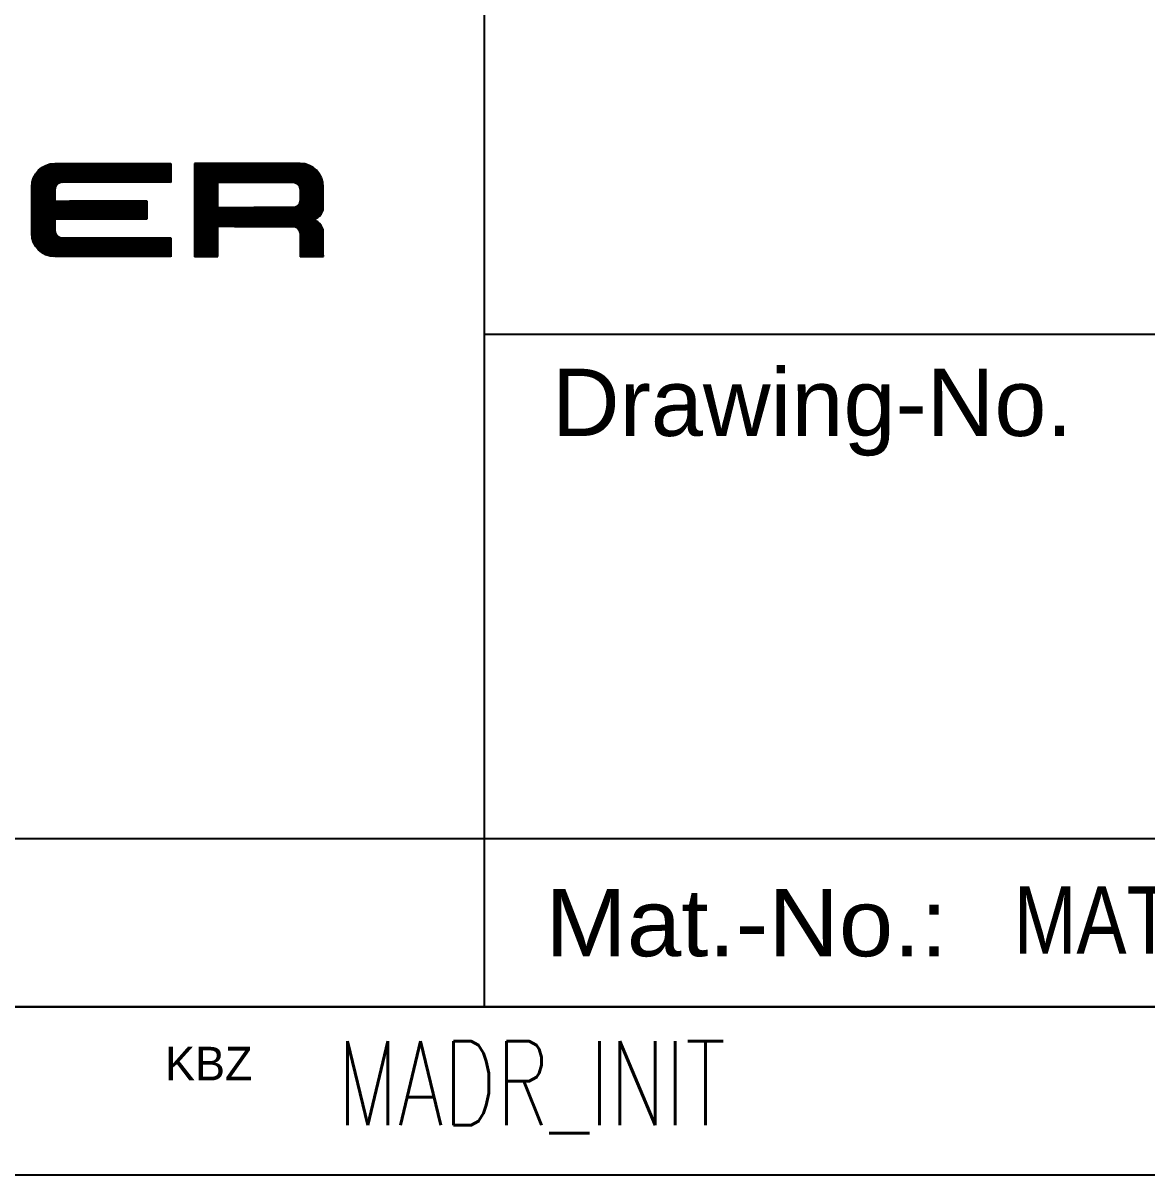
# Model space of a CAD drawing. Header units: millimetres. Extents: x -5 to 415, y -5 to 292.
# Drawn here: x 326.28 to 359.71, y -5 to 29.27 of the extents above; entities that cross this region are included whole.
import ezdxf
from ezdxf.enums import TextEntityAlignment as Align

# ---------------------------------------------------------------- set-up
doc = ezdxf.new("R2010")
doc.units = ezdxf.units.MM
doc.header["$LTSCALE"] = 2
doc.layers.add('FRAME51', color=7, linetype='Continuous')
doc.styles.add('Arial', font='arial.ttf')
doc.styles.add('SIMPLEX', font='simplex.shx', dxfattribs={"width": 0.8})

# ---------------------------------------------------------------- blocks, each defined once
blk = doc.blocks.new('A$C179A4FDD')
at = {"layer": 'FRAME51', "linetype": 'Continuous'}
for p, q in [((20.7, 4.177), (22.073, 5.548)), ((20.7, 4.205), (22.045, 5.548)), ((20.7, 4.233), (22.017, 5.548)), ((20.7, 4.261), (21.989, 5.548)), ((20.7, 4.289), (21.961, 5.548)), ((20.7, 4.317), (21.933, 5.548)), ((20.7, 4.345), (21.905, 5.548)), ((20.7, 4.373), (21.877, 5.548)), ((20.7, 4.401), (21.849, 5.548)), ((20.7, 4.429), (21.821, 5.548)), ((20.7, 4.457), (21.793, 5.548)), ((20.7, 4.485), (21.765, 5.548)), ((20.7, 4.513), (21.737, 5.548)), ((20.7, 4.541), (21.709, 5.548)), ((20.7, 4.569), (21.681, 5.548)), ((20.7, 4.596), (21.653, 5.548)), ((20.7, 4.624), (21.625, 5.548)), ((20.7, 4.652), (21.597, 5.548)), ((20.7, 4.68), (21.569, 5.548)), ((20.7, 4.708), (21.541, 5.548)), ((20.7, 4.736), (21.513, 5.548)), ((20.7, 4.764), (21.485, 5.548)), ((20.7, 4.792), (21.457, 5.548)), ((20.7, 4.82), (21.429, 5.548)), ((20.7, 4.848), (21.401, 5.548)), ((20.704, 4.88), (21.37, 5.544)), ((20.71, 4.913), (21.336, 5.539)), ((20.715, 4.946), (21.303, 5.534)), ((20.72, 4.98), (21.27, 5.528)), ((20.726, 5.013), (21.236, 5.523)), ((20.731, 5.046), (21.203, 5.518)), ((20.739, 5.083), (21.166, 5.509)), ((21.516, 4.964), (22.1, 5.548)), ((21.554, 4.974), (22.128, 5.548)), ((21.592, 4.985), (22.156, 5.548)), ((21.627, 4.991), (22.184, 5.548)), ((21.655, 4.991), (22.212, 5.548)), ((21.683, 4.991), (22.24, 5.548)), ((21.711, 4.991), (22.268, 5.548)), ((21.739, 4.991), (22.296, 5.548)), ((21.767, 4.991), (22.324, 5.548)), ((21.795, 4.991), (22.352, 5.548)), ((21.823, 4.991), (22.38, 5.548)), ((21.85, 4.991), (22.408, 5.548)), ((21.878, 4.991), (22.436, 5.548)), ((21.906, 4.991), (22.464, 5.548)), ((21.934, 4.991), (22.492, 5.548)), ((21.962, 4.991), (22.52, 5.548)), ((21.99, 4.991), (22.548, 5.548)), ((22.018, 4.991), (22.576, 5.548)), ((22.046, 4.991), (22.604, 5.548)), ((22.074, 4.991), (22.632, 5.548)), ((22.102, 4.991), (22.66, 5.548)), ((22.13, 4.991), (22.688, 5.548)), ((22.158, 4.991), (22.716, 5.548)), ((22.186, 4.991), (22.744, 5.548)), ((22.214, 4.991), (22.772, 5.548)), ((22.242, 4.991), (22.8, 5.548)), ((22.27, 4.991), (22.828, 5.548)), ((22.298, 4.991), (22.856, 5.548)), ((22.326, 4.991), (22.884, 5.548)), ((22.354, 4.991), (22.912, 5.548)), ((22.382, 4.991), (22.94, 5.548)), ((22.41, 4.991), (22.968, 5.548)), ((22.438, 4.991), (22.996, 5.548)), ((22.466, 4.991), (23.024, 5.548)), ((22.494, 4.991), (23.052, 5.548)), ((22.522, 4.991), (23.08, 5.548)), ((22.55, 4.991), (23.107, 5.548)), ((22.578, 4.991), (23.135, 5.548)), ((22.606, 4.991), (23.163, 5.548)), ((22.634, 4.991), (23.191, 5.548)), ((22.662, 4.991), (23.219, 5.548)), ((22.69, 4.991), (23.247, 5.548)), ((22.718, 4.991), (23.275, 5.548)), ((22.746, 4.991), (23.303, 5.548)), ((22.774, 4.991), (23.331, 5.548)), ((22.802, 4.991), (23.359, 5.548)), ((22.83, 4.991), (23.387, 5.548)), ((22.857, 4.991), (23.415, 5.548)), ((22.885, 4.991), (23.443, 5.548)), ((22.913, 4.991), (23.471, 5.548)), ((22.941, 4.991), (23.499, 5.548)), ((22.969, 4.991), (23.527, 5.548)), ((22.997, 4.991), (23.555, 5.548)), ((23.025, 4.991), (23.583, 5.548)), ((23.053, 4.991), (23.611, 5.548)), ((23.081, 4.991), (23.639, 5.548)), ((23.109, 4.991), (23.667, 5.548)), ((23.137, 4.991), (23.695, 5.548)), ((23.165, 4.991), (23.723, 5.548)), ((23.193, 4.991), (23.751, 5.548)), ((23.221, 4.991), (23.779, 5.548)), ((23.249, 4.991), (23.807, 5.548)), ((23.277, 4.991), (23.835, 5.548)), ((23.305, 4.991), (23.863, 5.548)), ((23.333, 4.991), (23.891, 5.548)), ((23.361, 4.991), (23.919, 5.548)), ((23.389, 4.991), (23.947, 5.548)), ((23.417, 4.991), (23.975, 5.548)), ((23.445, 4.991), (24.003, 5.548)), ((23.473, 4.991), (24.031, 5.548)), ((23.501, 4.991), (24.059, 5.548)), ((23.529, 4.991), (24.086, 5.548)), ((23.557, 4.991), (24.114, 5.548)), ((23.585, 4.991), (24.142, 5.548)), ((23.613, 4.991), (24.17, 5.548)), ((23.641, 4.991), (24.198, 5.548)), ((23.669, 4.991), (24.226, 5.548)), ((23.697, 4.991), (24.254, 5.548)), ((23.725, 4.991), (24.282, 5.548)), ((23.753, 4.991), (24.31, 5.548)), ((23.781, 4.991), (24.338, 5.548)), ((23.809, 4.991), (24.366, 5.548)), ((23.837, 4.991), (24.394, 5.548)), ((23.864, 4.991), (24.422, 5.548)), ((23.892, 4.991), (24.45, 5.548)), ((23.92, 4.991), (24.478, 5.548)), ((23.948, 4.991), (24.506, 5.548)), ((23.976, 4.991), (24.534, 5.548)), ((24.004, 4.991), (24.562, 5.548)), ((24.032, 4.991), (24.59, 5.548)), ((24.06, 4.991), (24.618, 5.548)), ((24.088, 4.991), (24.646, 5.548)), ((24.116, 4.991), (24.674, 5.548)), ((24.144, 4.991), (24.702, 5.548)), ((24.172, 4.991), (24.73, 5.548)), ((24.2, 4.991), (24.758, 5.548)), ((24.228, 4.991), (24.786, 5.548)), ((24.256, 4.991), (24.814, 5.548)), ((24.284, 4.991), (24.836, 5.542)), ((24.312, 4.991), (24.836, 5.514)), ((24.34, 4.991), (24.836, 5.486)), ((25.546, 4.317), (26.778, 5.548)), ((25.546, 4.345), (26.75, 5.548)), ((25.546, 4.373), (26.722, 5.548)), ((25.546, 4.401), (26.694, 5.548)), ((25.546, 4.429), (26.666, 5.548)), ((25.546, 4.457), (26.638, 5.548)), ((25.546, 4.485), (26.61, 5.548)), ((25.546, 4.513), (26.582, 5.548)), ((25.546, 4.541), (26.554, 5.548)), ((25.546, 4.569), (26.526, 5.548)), ((25.546, 4.596), (26.498, 5.548)), ((25.546, 4.624), (26.47, 5.548)), ((25.546, 4.652), (26.442, 5.548)), ((25.546, 4.68), (26.414, 5.548)), ((25.546, 4.708), (26.386, 5.548)), ((25.546, 4.736), (26.358, 5.548)), ((25.546, 4.764), (26.33, 5.548)), ((25.546, 4.792), (26.302, 5.548)), ((25.546, 4.82), (26.274, 5.548)), ((25.546, 4.848), (26.246, 5.548)), ((25.546, 4.876), (26.218, 5.548)), ((25.546, 4.904), (26.19, 5.548)), ((25.546, 4.932), (26.162, 5.548)), ((25.546, 4.96), (26.134, 5.548)), ((25.546, 4.988), (26.106, 5.548)), ((25.546, 5.016), (26.078, 5.548)), ((25.546, 5.044), (26.051, 5.548)), ((25.546, 5.072), (26.023, 5.548)), ((25.546, 5.099), (25.995, 5.548)), ((25.546, 5.127), (25.967, 5.548)), ((25.546, 5.155), (25.939, 5.548)), ((25.546, 5.183), (25.911, 5.548)), ((25.546, 5.211), (25.883, 5.548)), ((25.546, 5.239), (25.855, 5.548)), ((25.546, 5.267), (25.827, 5.548)), ((25.546, 5.295), (25.799, 5.548)), ((25.546, 5.323), (25.771, 5.548)), ((25.546, 5.351), (25.743, 5.548)), ((25.546, 5.379), (25.715, 5.548)), ((25.546, 5.407), (25.687, 5.548)), ((25.546, 5.435), (25.659, 5.548)), ((25.546, 5.463), (25.631, 5.548)), ((25.546, 5.491), (25.603, 5.548)), ((25.546, 5.519), (25.575, 5.548)), ((26.248, 4.991), (26.806, 5.548)), ((26.276, 4.991), (26.834, 5.548)), ((26.304, 4.991), (26.862, 5.548)), ((26.332, 4.991), (26.89, 5.548)), ((26.36, 4.991), (26.918, 5.548)), ((26.388, 4.991), (26.946, 5.548)), ((26.416, 4.991), (26.974, 5.548)), ((26.444, 4.991), (27.002, 5.548)), ((26.472, 4.991), (27.03, 5.548)), ((26.5, 4.991), (27.058, 5.548)), ((26.528, 4.991), (27.085, 5.548)), ((26.556, 4.991), (27.113, 5.548)), ((26.584, 4.991), (27.141, 5.548)), ((26.612, 4.991), (27.169, 5.548)), ((26.64, 4.991), (27.197, 5.548)), ((26.668, 4.991), (27.225, 5.548)), ((26.696, 4.991), (27.253, 5.548)), ((26.724, 4.991), (27.281, 5.548)), ((26.752, 4.991), (27.309, 5.548)), ((26.78, 4.991), (27.337, 5.548)), ((26.808, 4.991), (27.365, 5.548)), ((26.835, 4.991), (27.393, 5.548)), ((26.863, 4.991), (27.421, 5.548)), ((26.891, 4.991), (27.449, 5.548)), ((26.919, 4.991), (27.477, 5.548)), ((26.947, 4.991), (27.505, 5.548)), ((26.975, 4.991), (27.533, 5.548)), ((27.003, 4.991), (27.561, 5.548)), ((27.031, 4.991), (27.589, 5.548)), ((27.059, 4.991), (27.617, 5.548)), ((27.087, 4.991), (27.645, 5.548)), ((27.115, 4.991), (27.673, 5.548)), ((27.143, 4.991), (27.701, 5.548)), ((27.171, 4.991), (27.729, 5.548)), ((27.199, 4.991), (27.757, 5.548)), ((27.227, 4.991), (27.785, 5.548)), ((27.255, 4.991), (27.813, 5.548)), ((27.283, 4.991), (27.841, 5.548)), ((27.311, 4.991), (27.869, 5.548)), ((27.339, 4.991), (27.897, 5.548)), ((27.367, 4.991), (27.925, 5.548)), ((27.395, 4.991), (27.953, 5.548)), ((27.423, 4.991), (27.981, 5.548)), ((27.451, 4.991), (28.009, 5.548)), ((27.479, 4.991), (28.037, 5.548)), ((27.507, 4.991), (28.064, 5.548)), ((27.535, 4.991), (28.092, 5.548)), ((27.563, 4.991), (28.12, 5.548)), ((27.591, 4.991), (28.148, 5.548)), ((27.619, 4.991), (28.176, 5.548)), ((27.647, 4.991), (28.204, 5.548)), ((27.675, 4.991), (28.232, 5.548)), ((27.703, 4.991), (28.26, 5.548)), ((27.731, 4.991), (28.288, 5.548)), ((27.759, 4.991), (28.316, 5.548)), ((27.787, 4.991), (28.344, 5.548)), ((27.815, 4.991), (28.372, 5.548)), ((27.842, 4.991), (28.4, 5.548)), ((27.87, 4.991), (28.428, 5.548)), ((27.898, 4.991), (28.456, 5.548)), ((27.926, 4.991), (28.484, 5.548)), ((27.954, 4.991), (28.512, 5.548)), ((27.982, 4.991), (28.54, 5.548)), ((28.01, 4.991), (28.568, 5.548)), ((28.038, 4.991), (28.596, 5.548)), ((28.066, 4.991), (28.624, 5.548)), ((28.094, 4.991), (28.652, 5.548)), ((28.122, 4.991), (28.68, 5.548)), ((28.15, 4.991), (28.705, 5.545)), ((28.178, 4.991), (28.729, 5.541)), ((28.206, 4.991), (28.753, 5.537)), ((28.234, 4.991), (28.777, 5.533)), ((28.262, 4.991), (28.801, 5.529)), ((28.29, 4.991), (28.825, 5.525)), ((28.318, 4.991), (28.849, 5.521)), ((28.346, 4.991), (28.873, 5.518)), ((28.374, 4.991), (28.897, 5.514)), ((28.402, 4.991), (28.917, 5.505)), ((28.43, 4.991), (28.935, 5.496)), ((28.458, 4.991), (28.954, 5.486)), ((20.769, 5.14), (21.108, 5.479)), ((20.799, 5.198), (21.051, 5.449)), ((20.829, 5.256), (20.993, 5.42)), ((24.368, 4.991), (24.836, 5.458)), ((24.396, 4.991), (24.836, 5.43)), ((24.424, 4.991), (24.836, 5.402)), ((24.452, 4.991), (24.836, 5.375)), ((24.48, 4.991), (24.836, 5.347)), ((24.508, 4.991), (24.836, 5.319)), ((24.536, 4.991), (24.836, 5.291)), ((24.564, 4.991), (24.836, 5.263)), ((24.592, 4.991), (24.836, 5.235)), ((24.62, 4.991), (24.836, 5.207)), ((24.648, 4.991), (24.836, 5.179)), ((24.676, 4.991), (24.836, 5.151)), ((28.481, 4.986), (28.972, 5.477)), ((28.503, 4.98), (28.991, 5.467)), ((28.525, 4.974), (29.009, 5.458)), ((28.547, 4.968), (29.027, 5.448)), ((28.569, 4.962), (29.046, 5.439)), ((28.584, 4.95), (29.064, 5.429)), ((28.598, 4.936), (29.083, 5.42)), ((28.612, 4.922), (29.099, 5.408)), ((28.626, 4.908), (29.113, 5.394)), ((28.64, 4.894), (29.127, 5.38)), ((28.654, 4.879), (29.141, 5.366)), ((28.66, 4.857), (29.155, 5.352)), ((28.666, 4.835), (29.169, 5.338)), ((28.672, 4.813), (29.183, 5.324)), ((28.678, 4.791), (29.197, 5.31)), ((28.684, 4.769), (29.211, 5.296)), ((28.684, 4.742), (29.225, 5.282)), ((28.684, 4.714), (29.239, 5.268)), ((28.684, 4.686), (29.249, 5.251)), ((28.684, 4.658), (29.259, 5.232)), ((28.684, 4.63), (29.269, 5.214)), ((28.684, 4.602), (29.278, 5.196)), ((28.684, 4.574), (29.288, 5.177)), ((28.684, 4.546), (29.297, 5.159)), ((28.684, 4.518), (29.307, 5.14)), ((20.7, 4.149), (21.419, 4.867)), ((20.7, 4.121), (21.409, 4.829)), ((24.704, 4.991), (24.836, 5.123)), ((24.732, 4.991), (24.836, 5.095)), ((24.76, 4.991), (24.836, 5.067)), ((24.788, 4.991), (24.836, 5.039)), ((24.816, 4.991), (24.836, 5.011)), ((25.546, 4.289), (26.238, 4.98)), ((25.546, 4.261), (26.238, 4.952)), ((25.546, 4.233), (26.238, 4.924)), ((25.546, 4.205), (26.238, 4.897)), ((25.546, 4.177), (26.238, 4.869)), ((25.546, 4.149), (26.238, 4.841)), ((25.546, 4.121), (26.238, 4.813)), ((28.684, 4.49), (29.316, 5.122)), ((28.684, 4.462), (29.326, 5.104)), ((28.702, 4.453), (29.335, 5.085)), ((28.724, 4.446), (29.342, 5.064)), ((28.745, 4.44), (29.346, 5.04)), ((28.767, 4.433), (29.35, 5.016)), ((28.788, 4.427), (29.354, 4.992)), ((28.81, 4.42), (29.358, 4.968)), ((28.831, 4.414), (29.362, 4.944)), ((28.853, 4.407), (29.366, 4.92)), ((28.874, 4.401), (29.37, 4.896)), ((28.896, 4.394), (29.373, 4.872)), ((28.917, 4.388), (29.376, 4.846)), ((28.938, 4.381), (29.376, 4.818)), ((20.7, 4.093), (21.399, 4.791)), ((20.7, 4.066), (21.392, 4.757)), ((20.7, 4.038), (21.392, 4.729)), ((20.7, 4.01), (21.392, 4.701)), ((20.7, 3.982), (21.392, 4.673)), ((20.7, 3.954), (21.392, 4.645)), ((20.7, 3.926), (21.392, 4.617)), ((20.7, 3.898), (21.392, 4.589)), ((20.7, 3.87), (21.392, 4.561)), ((20.7, 3.842), (21.392, 4.533)), ((20.7, 3.814), (21.392, 4.505)), ((20.7, 3.786), (21.392, 4.477)), ((25.546, 4.093), (26.238, 4.785)), ((25.546, 4.066), (26.238, 4.757)), ((25.546, 4.038), (26.238, 4.729)), ((25.546, 4.01), (26.238, 4.701)), ((25.546, 3.982), (26.238, 4.673)), ((25.546, 3.954), (26.238, 4.645)), ((25.546, 3.926), (26.238, 4.617)), ((25.546, 3.898), (26.238, 4.589)), ((25.546, 3.87), (26.238, 4.561)), ((25.546, 3.842), (26.238, 4.533)), ((25.546, 3.814), (26.238, 4.505)), ((25.546, 3.786), (26.238, 4.477)), ((28.96, 4.375), (29.376, 4.79)), ((28.981, 4.368), (29.376, 4.762)), ((29.003, 4.362), (29.376, 4.734)), ((29.024, 4.355), (29.376, 4.706)), ((29.046, 4.349), (29.376, 4.679)), ((29.067, 4.342), (29.376, 4.651)), ((29.089, 4.336), (29.376, 4.623)), ((29.11, 4.329), (29.376, 4.595)), ((29.132, 4.323), (29.376, 4.567)), ((29.153, 4.316), (29.376, 4.539)), ((29.174, 4.31), (29.376, 4.511)), ((29.196, 4.303), (29.376, 4.483)), ((29.217, 4.297), (29.376, 4.455)), ((20.7, 3.758), (21.392, 4.449)), ((20.7, 3.479), (21.656, 4.434)), ((20.7, 3.507), (21.628, 4.434)), ((20.7, 3.535), (21.601, 4.434)), ((20.7, 3.563), (21.573, 4.434)), ((20.7, 3.591), (21.545, 4.434)), ((20.7, 3.618), (21.517, 4.434)), ((20.7, 3.646), (21.489, 4.434)), ((20.7, 3.674), (21.461, 4.434)), ((20.7, 3.702), (21.433, 4.434)), ((20.7, 3.73), (21.405, 4.434)), ((20.703, 3.454), (21.684, 4.434)), ((20.707, 3.43), (21.712, 4.434)), ((20.711, 3.406), (21.74, 4.434)), ((20.715, 3.382), (21.768, 4.434)), ((20.719, 3.357), (21.796, 4.434)), ((20.723, 3.333), (21.824, 4.434)), ((20.727, 3.309), (21.852, 4.434)), ((20.731, 3.285), (21.88, 4.434)), ((20.734, 3.261), (21.908, 4.434)), ((21.396, 3.894), (21.936, 4.434)), ((21.424, 3.894), (21.964, 4.434)), ((21.452, 3.894), (21.992, 4.434)), ((21.48, 3.894), (22.02, 4.434)), ((21.508, 3.894), (22.048, 4.434)), ((21.536, 3.894), (22.076, 4.434)), ((21.564, 3.894), (22.104, 4.434)), ((21.592, 3.894), (22.132, 4.434)), ((21.62, 3.894), (22.16, 4.434)), ((21.648, 3.894), (22.188, 4.434)), ((21.676, 3.894), (22.216, 4.434)), ((21.704, 3.894), (22.244, 4.434)), ((21.732, 3.894), (22.272, 4.434)), ((21.76, 3.894), (22.3, 4.434)), ((21.788, 3.894), (22.328, 4.434)), ((21.816, 3.894), (22.356, 4.434)), ((21.844, 3.894), (22.384, 4.434)), ((21.872, 3.894), (22.412, 4.434)), ((21.9, 3.894), (22.44, 4.434)), ((21.928, 3.894), (22.468, 4.434)), ((21.956, 3.894), (22.496, 4.434)), ((21.984, 3.894), (22.524, 4.434)), ((22.012, 3.894), (22.552, 4.434)), ((22.04, 3.894), (22.58, 4.434)), ((22.068, 3.894), (22.608, 4.434)), ((22.096, 3.894), (22.635, 4.434)), ((22.124, 3.894), (22.663, 4.434)), ((22.151, 3.894), (22.691, 4.434)), ((22.179, 3.894), (22.719, 4.434)), ((22.207, 3.894), (22.747, 4.434)), ((22.235, 3.894), (22.775, 4.434)), ((22.263, 3.894), (22.803, 4.434)), ((22.291, 3.894), (22.831, 4.434)), ((22.319, 3.894), (22.859, 4.434)), ((22.347, 3.894), (22.887, 4.434)), ((22.375, 3.894), (22.915, 4.434)), ((22.403, 3.894), (22.943, 4.434)), ((22.431, 3.894), (22.971, 4.434)), ((22.459, 3.894), (22.999, 4.434)), ((22.487, 3.894), (23.027, 4.434)), ((22.515, 3.894), (23.055, 4.434)), ((22.543, 3.894), (23.083, 4.434)), ((22.571, 3.894), (23.111, 4.434)), ((22.599, 3.894), (23.139, 4.434)), ((22.627, 3.894), (23.167, 4.434)), ((22.655, 3.894), (23.195, 4.434)), ((22.683, 3.894), (23.223, 4.434)), ((22.711, 3.894), (23.251, 4.434)), ((22.739, 3.894), (23.279, 4.434)), ((22.767, 3.894), (23.307, 4.434)), ((22.795, 3.894), (23.335, 4.434)), ((22.823, 3.894), (23.363, 4.434)), ((22.851, 3.894), (23.391, 4.434)), ((22.879, 3.894), (23.419, 4.434)), ((22.907, 3.894), (23.447, 4.434)), ((22.935, 3.894), (23.475, 4.434)), ((22.963, 3.894), (23.503, 4.434)), ((22.991, 3.894), (23.531, 4.434)), ((23.019, 3.894), (23.559, 4.434)), ((23.047, 3.894), (23.587, 4.434)), ((23.075, 3.894), (23.615, 4.434)), ((23.103, 3.894), (23.642, 4.434)), ((23.13, 3.894), (23.67, 4.434)), ((23.158, 3.894), (23.698, 4.434)), ((23.186, 3.894), (23.726, 4.434)), ((23.214, 3.894), (23.754, 4.434)), ((23.242, 3.894), (23.782, 4.434)), ((23.27, 3.894), (23.81, 4.434)), ((23.298, 3.894), (23.838, 4.434)), ((23.326, 3.894), (23.866, 4.434)), ((23.354, 3.894), (23.894, 4.434)), ((23.382, 3.894), (23.922, 4.434)), ((23.41, 3.894), (23.95, 4.434)), ((23.438, 3.894), (23.978, 4.434)), ((23.466, 3.894), (24.006, 4.434)), ((23.494, 3.894), (24.034, 4.434)), ((23.522, 3.894), (24.062, 4.434)), ((23.55, 3.894), (24.09, 4.434)), ((23.578, 3.894), (24.118, 4.434)), ((23.606, 3.894), (24.125, 4.413)), ((23.634, 3.894), (24.125, 4.385)), ((23.662, 3.894), (24.125, 4.357)), ((23.69, 3.894), (24.125, 4.329)), ((23.718, 3.894), (24.125, 4.301)), ((23.746, 3.894), (24.125, 4.273)), ((23.774, 3.894), (24.125, 4.245)), ((23.802, 3.894), (24.125, 4.217)), ((23.83, 3.894), (24.125, 4.189)), ((23.858, 3.894), (24.125, 4.161)), ((23.886, 3.894), (24.125, 4.133)), ((25.546, 3.758), (26.238, 4.449)), ((25.546, 3.73), (26.238, 4.421)), ((25.546, 3.702), (26.238, 4.394)), ((25.546, 3.674), (26.238, 4.366)), ((25.546, 3.646), (26.238, 4.338)), ((25.546, 3.618), (26.238, 4.31)), ((25.546, 3.591), (26.238, 4.282)), ((25.546, 3.563), (26.238, 4.254)), ((25.546, 3.004), (26.779, 4.236)), ((25.546, 3.032), (26.751, 4.236)), ((25.546, 3.06), (26.723, 4.236)), ((25.546, 3.088), (26.695, 4.236)), ((25.546, 3.115), (26.668, 4.236)), ((25.546, 3.143), (26.64, 4.236)), ((25.546, 3.171), (26.612, 4.236)), ((25.546, 3.199), (26.584, 4.236)), ((25.546, 3.227), (26.556, 4.236)), ((25.546, 3.255), (26.528, 4.236)), ((25.546, 3.283), (26.5, 4.236)), ((25.546, 3.311), (26.472, 4.236)), ((25.546, 3.339), (26.444, 4.236)), ((25.546, 3.367), (26.416, 4.236)), ((25.546, 3.395), (26.388, 4.236)), ((25.546, 3.423), (26.36, 4.236)), ((25.546, 3.451), (26.332, 4.236)), ((25.546, 3.479), (26.304, 4.236)), ((25.546, 3.507), (26.276, 4.236)), ((25.546, 3.535), (26.248, 4.236)), ((26.25, 3.679), (26.807, 4.236)), ((26.278, 3.679), (26.835, 4.236)), ((26.306, 3.679), (26.863, 4.236)), ((26.334, 3.679), (26.891, 4.236)), ((26.362, 3.679), (26.919, 4.236)), ((26.39, 3.679), (26.947, 4.236)), ((26.418, 3.679), (26.975, 4.236)), ((26.446, 3.679), (27.003, 4.236)), ((26.473, 3.679), (27.031, 4.236)), ((26.501, 3.679), (27.059, 4.236)), ((26.529, 3.679), (27.087, 4.236)), ((26.557, 3.679), (27.115, 4.236)), ((26.585, 3.679), (27.143, 4.236)), ((26.613, 3.679), (27.171, 4.236)), ((26.641, 3.679), (27.199, 4.236)), ((26.669, 3.679), (27.227, 4.236)), ((26.697, 3.679), (27.255, 4.236)), ((26.725, 3.679), (27.283, 4.236)), ((26.753, 3.679), (27.311, 4.236)), ((26.781, 3.679), (27.339, 4.236)), ((26.809, 3.679), (27.367, 4.236)), ((26.837, 3.679), (27.395, 4.236)), ((26.865, 3.679), (27.423, 4.236)), ((26.893, 3.679), (27.451, 4.236)), ((26.921, 3.679), (27.479, 4.236)), ((26.949, 3.679), (27.507, 4.236)), ((26.977, 3.679), (27.535, 4.236)), ((27.005, 3.679), (27.563, 4.236)), ((27.033, 3.679), (27.591, 4.236)), ((27.061, 3.679), (27.619, 4.236)), ((27.089, 3.679), (27.647, 4.236)), ((27.117, 3.679), (27.675, 4.236)), ((27.145, 3.679), (27.702, 4.236)), ((27.173, 3.679), (27.73, 4.236)), ((27.201, 3.679), (27.758, 4.236)), ((27.229, 3.679), (27.786, 4.236)), ((27.257, 3.679), (27.814, 4.236)), ((27.285, 3.679), (27.842, 4.236)), ((27.313, 3.679), (27.87, 4.236)), ((27.341, 3.679), (27.898, 4.236)), ((27.369, 3.679), (27.926, 4.236)), ((27.397, 3.679), (27.954, 4.236)), ((27.425, 3.679), (27.982, 4.236)), ((27.453, 3.679), (28.01, 4.236)), ((27.48, 3.679), (28.038, 4.236)), ((27.508, 3.679), (28.066, 4.236)), ((27.536, 3.679), (28.094, 4.236)), ((27.564, 3.679), (28.122, 4.236)), ((27.592, 3.679), (28.15, 4.236)), ((27.62, 3.679), (28.178, 4.236)), ((27.648, 3.679), (28.206, 4.236)), ((27.676, 3.679), (28.234, 4.236)), ((27.704, 3.679), (28.262, 4.236)), ((27.732, 3.679), (28.29, 4.236)), ((27.76, 3.679), (28.318, 4.236)), ((27.788, 3.679), (28.346, 4.236)), ((27.816, 3.679), (28.374, 4.236)), ((27.844, 3.679), (28.402, 4.236)), ((27.872, 3.679), (28.43, 4.236)), ((27.9, 3.679), (28.458, 4.236)), ((27.928, 3.679), (28.495, 4.246)), ((27.956, 3.679), (28.533, 4.256)), ((27.984, 3.679), (28.572, 4.266)), ((28.012, 3.679), (28.767, 4.433)), ((28.04, 3.679), (28.788, 4.427)), ((28.068, 3.679), (28.81, 4.42)), ((28.096, 3.679), (28.831, 4.414)), ((28.124, 3.679), (28.853, 4.407)), ((28.152, 3.679), (28.874, 4.401)), ((28.18, 3.679), (28.896, 4.394)), ((28.208, 3.679), (28.917, 4.388)), ((28.236, 3.679), (28.938, 4.381)), ((28.264, 3.679), (28.96, 4.375)), ((28.292, 3.679), (28.981, 4.368)), ((28.32, 3.679), (29.003, 4.362)), ((28.348, 3.679), (29.024, 4.355)), ((28.376, 3.679), (29.046, 4.349)), ((28.404, 3.679), (29.067, 4.342)), ((28.432, 3.679), (29.089, 4.336)), ((28.459, 3.679), (29.11, 4.329)), ((28.482, 3.673), (29.132, 4.323)), ((28.504, 3.667), (29.153, 4.316)), ((28.526, 3.661), (29.174, 4.31)), ((28.548, 3.655), (29.196, 4.303)), ((28.57, 3.649), (29.217, 4.297)), ((28.585, 3.637), (29.239, 4.29)), ((28.599, 3.623), (29.26, 4.284)), ((28.613, 3.609), (29.282, 4.277)), ((28.627, 3.595), (29.303, 4.271)), ((28.641, 3.581), (29.325, 4.264)), ((28.653, 4.348), (28.745, 4.44)), ((28.654, 3.566), (29.346, 4.258)), ((28.66, 3.544), (29.368, 4.251)), ((28.664, 4.387), (28.724, 4.446)), ((28.675, 4.425), (28.702, 4.453)), ((29.021, 3.877), (29.372, 4.227)), ((29.057, 3.884), (29.364, 4.192)), ((29.092, 3.892), (29.357, 4.157)), ((29.127, 3.899), (29.35, 4.122)), ((29.239, 4.29), (29.376, 4.427)), ((29.26, 4.284), (29.376, 4.399)), ((29.282, 4.277), (29.376, 4.371)), ((29.303, 4.271), (29.376, 4.343)), ((29.325, 4.264), (29.376, 4.315)), ((29.346, 4.258), (29.376, 4.287)), ((20.742, 3.241), (21.392, 3.891)), ((20.751, 3.222), (21.392, 3.863)), ((20.761, 3.204), (21.392, 3.835)), ((20.771, 3.185), (21.392, 3.807)), ((20.78, 3.167), (21.392, 3.779)), ((23.914, 3.894), (24.125, 4.105)), ((23.942, 3.894), (24.125, 4.077)), ((23.97, 3.894), (24.125, 4.049)), ((23.998, 3.894), (24.125, 4.021)), ((24.026, 3.894), (24.125, 3.994)), ((24.054, 3.894), (24.125, 3.966)), ((24.082, 3.894), (24.125, 3.938)), ((28.666, 3.522), (29.014, 3.87)), ((28.672, 3.5), (29.037, 3.865)), ((28.678, 3.478), (29.06, 3.86)), ((28.684, 3.456), (29.084, 3.856)), ((28.684, 3.428), (29.107, 3.851)), ((28.684, 3.4), (29.13, 3.846)), ((28.684, 3.372), (29.151, 3.839)), ((28.684, 3.345), (29.168, 3.828)), ((28.684, 3.317), (29.185, 3.817)), ((28.684, 3.289), (29.202, 3.806)), ((28.684, 3.261), (29.219, 3.795)), ((28.684, 3.233), (29.235, 3.784)), ((28.684, 3.205), (29.252, 3.772)), ((29.187, 3.93), (29.318, 4.062)), ((20.79, 3.149), (21.392, 3.751)), ((20.799, 3.13), (21.392, 3.723)), ((20.809, 3.112), (21.392, 3.695)), ((20.818, 3.093), (21.392, 3.667)), ((20.828, 3.075), (21.392, 3.639)), ((20.839, 3.058), (21.392, 3.611)), ((20.853, 3.044), (21.392, 3.583)), ((20.867, 3.03), (21.394, 3.556)), ((20.881, 3.016), (21.399, 3.534)), ((20.895, 3.002), (21.405, 3.512)), ((20.909, 2.988), (21.411, 3.49)), ((20.923, 2.974), (21.417, 3.468)), ((20.937, 2.96), (21.424, 3.447)), ((20.951, 2.946), (21.438, 3.433)), ((25.546, 2.976), (26.238, 3.667)), ((25.546, 2.948), (26.238, 3.639)), ((25.546, 2.92), (26.238, 3.611)), ((25.546, 2.892), (26.238, 3.583)), ((25.546, 2.864), (26.238, 3.555)), ((25.546, 2.836), (26.238, 3.527)), ((25.546, 2.808), (26.238, 3.499)), ((25.546, 2.78), (26.238, 3.471)), ((25.574, 2.78), (26.238, 3.443)), ((28.684, 3.177), (29.268, 3.76)), ((28.684, 3.149), (29.279, 3.743)), ((28.684, 3.121), (29.29, 3.727)), ((28.684, 3.093), (29.301, 3.71)), ((28.684, 3.065), (29.313, 3.693)), ((28.684, 3.037), (29.324, 3.676)), ((28.684, 3.009), (29.335, 3.66)), ((28.684, 2.981), (29.346, 3.643)), ((28.684, 2.953), (29.351, 3.62)), ((28.684, 2.925), (29.356, 3.596)), ((28.684, 2.897), (29.36, 3.573)), ((28.684, 2.869), (29.365, 3.55)), ((28.684, 2.842), (29.369, 3.526)), ((28.684, 2.814), (29.374, 3.503)), ((28.684, 2.786), (29.376, 3.477)), ((28.706, 2.78), (29.376, 3.449)), ((20.965, 2.932), (21.452, 3.419)), ((20.979, 2.918), (21.466, 3.405)), ((20.995, 2.907), (21.48, 3.391)), ((21.014, 2.898), (21.493, 3.377)), ((21.032, 2.888), (21.51, 3.366)), ((21.051, 2.879), (21.532, 3.36)), ((21.069, 2.869), (21.554, 3.354)), ((21.088, 2.86), (21.576, 3.348)), ((21.106, 2.85), (21.598, 3.342)), ((21.125, 2.841), (21.622, 3.337)), ((21.143, 2.831), (21.65, 3.337)), ((21.162, 2.822), (21.678, 3.337)), ((21.182, 2.814), (21.706, 3.337)), ((21.206, 2.81), (21.734, 3.337)), ((21.23, 2.806), (21.762, 3.337)), ((21.254, 2.802), (21.79, 3.337)), ((21.278, 2.798), (21.818, 3.337)), ((21.302, 2.795), (21.846, 3.337)), ((21.326, 2.791), (21.874, 3.337)), ((21.351, 2.787), (21.901, 3.337)), ((21.375, 2.783), (21.929, 3.337)), ((21.4, 2.78), (21.957, 3.337)), ((21.428, 2.78), (21.985, 3.337)), ((21.456, 2.78), (22.013, 3.337)), ((21.484, 2.78), (22.041, 3.337)), ((21.512, 2.78), (22.069, 3.337)), ((21.54, 2.78), (22.097, 3.337)), ((21.568, 2.78), (22.125, 3.337)), ((21.596, 2.78), (22.153, 3.337)), ((21.624, 2.78), (22.181, 3.337)), ((21.652, 2.78), (22.209, 3.337)), ((21.679, 2.78), (22.237, 3.337)), ((21.707, 2.78), (22.265, 3.337)), ((21.735, 2.78), (22.293, 3.337)), ((21.763, 2.78), (22.321, 3.337)), ((21.791, 2.78), (22.349, 3.337)), ((21.819, 2.78), (22.377, 3.337)), ((21.847, 2.78), (22.405, 3.337)), ((21.875, 2.78), (22.433, 3.337)), ((21.903, 2.78), (22.461, 3.337)), ((21.931, 2.78), (22.489, 3.337)), ((21.959, 2.78), (22.517, 3.337)), ((21.987, 2.78), (22.545, 3.337)), ((22.015, 2.78), (22.573, 3.337)), ((22.043, 2.78), (22.601, 3.337)), ((22.071, 2.78), (22.629, 3.337)), ((22.099, 2.78), (22.657, 3.337)), ((22.127, 2.78), (22.685, 3.337)), ((22.155, 2.78), (22.713, 3.337)), ((22.183, 2.78), (22.741, 3.337)), ((22.211, 2.78), (22.769, 3.337)), ((22.239, 2.78), (22.797, 3.337)), ((22.267, 2.78), (22.825, 3.337)), ((22.295, 2.78), (22.853, 3.337)), ((22.323, 2.78), (22.881, 3.337)), ((22.351, 2.78), (22.908, 3.337)), ((22.379, 2.78), (22.936, 3.337)), ((22.407, 2.78), (22.964, 3.337)), ((22.435, 2.78), (22.992, 3.337)), ((22.463, 2.78), (23.02, 3.337)), ((22.491, 2.78), (23.048, 3.337)), ((22.519, 2.78), (23.076, 3.337)), ((22.547, 2.78), (23.104, 3.337)), ((22.575, 2.78), (23.132, 3.337)), ((22.603, 2.78), (23.16, 3.337)), ((22.631, 2.78), (23.188, 3.337)), ((22.659, 2.78), (23.216, 3.337)), ((22.686, 2.78), (23.244, 3.337)), ((22.714, 2.78), (23.272, 3.337)), ((22.742, 2.78), (23.3, 3.337)), ((22.77, 2.78), (23.328, 3.337)), ((22.798, 2.78), (23.356, 3.337)), ((22.826, 2.78), (23.384, 3.337)), ((22.854, 2.78), (23.412, 3.337)), ((22.882, 2.78), (23.44, 3.337)), ((22.91, 2.78), (23.468, 3.337)), ((22.938, 2.78), (23.496, 3.337)), ((22.966, 2.78), (23.524, 3.337)), ((22.994, 2.78), (23.552, 3.337)), ((23.022, 2.78), (23.58, 3.337)), ((23.05, 2.78), (23.608, 3.337)), ((23.078, 2.78), (23.636, 3.337)), ((23.106, 2.78), (23.664, 3.337)), ((23.134, 2.78), (23.692, 3.337)), ((23.162, 2.78), (23.72, 3.337)), ((23.19, 2.78), (23.748, 3.337)), ((23.218, 2.78), (23.776, 3.337)), ((23.246, 2.78), (23.804, 3.337)), ((23.274, 2.78), (23.832, 3.337)), ((23.302, 2.78), (23.86, 3.337)), ((23.33, 2.78), (23.888, 3.337)), ((23.358, 2.78), (23.915, 3.337)), ((23.386, 2.78), (23.943, 3.337)), ((23.414, 2.78), (23.971, 3.337)), ((23.442, 2.78), (23.999, 3.337)), ((23.47, 2.78), (24.027, 3.337)), ((23.498, 2.78), (24.055, 3.337)), ((23.526, 2.78), (24.083, 3.337)), ((23.554, 2.78), (24.111, 3.337)), ((23.582, 2.78), (24.139, 3.337)), ((23.61, 2.78), (24.167, 3.337)), ((23.638, 2.78), (24.195, 3.337)), ((23.665, 2.78), (24.223, 3.337)), ((23.693, 2.78), (24.251, 3.337)), ((23.721, 2.78), (24.279, 3.337)), ((23.749, 2.78), (24.307, 3.337)), ((23.777, 2.78), (24.335, 3.337)), ((23.805, 2.78), (24.363, 3.337)), ((23.833, 2.78), (24.391, 3.337)), ((23.861, 2.78), (24.419, 3.337)), ((23.889, 2.78), (24.447, 3.337)), ((23.917, 2.78), (24.475, 3.337)), ((23.945, 2.78), (24.503, 3.337)), ((23.973, 2.78), (24.531, 3.337)), ((24.001, 2.78), (24.559, 3.337)), ((24.029, 2.78), (24.587, 3.337)), ((24.057, 2.78), (24.615, 3.337)), ((24.085, 2.78), (24.643, 3.337)), ((24.113, 2.78), (24.671, 3.337)), ((24.141, 2.78), (24.699, 3.337)), ((24.169, 2.78), (24.727, 3.337)), ((24.197, 2.78), (24.755, 3.337)), ((24.225, 2.78), (24.783, 3.337)), ((24.253, 2.78), (24.811, 3.337)), ((24.281, 2.78), (24.836, 3.335)), ((24.309, 2.78), (24.836, 3.307)), ((24.337, 2.78), (24.836, 3.279)), ((24.365, 2.78), (24.836, 3.251)), ((24.393, 2.78), (24.836, 3.223)), ((24.421, 2.78), (24.836, 3.195)), ((24.449, 2.78), (24.836, 3.167)), ((24.477, 2.78), (24.836, 3.139)), ((24.505, 2.78), (24.836, 3.111)), ((25.602, 2.78), (26.238, 3.416)), ((25.63, 2.78), (26.238, 3.388)), ((25.657, 2.78), (26.238, 3.36)), ((25.685, 2.78), (26.238, 3.332)), ((25.713, 2.78), (26.238, 3.304)), ((25.741, 2.78), (26.238, 3.276)), ((25.769, 2.78), (26.238, 3.248)), ((25.797, 2.78), (26.238, 3.22)), ((25.825, 2.78), (26.238, 3.192)), ((25.853, 2.78), (26.238, 3.164)), ((25.881, 2.78), (26.238, 3.136)), ((25.909, 2.78), (26.238, 3.108)), ((28.734, 2.78), (29.376, 3.421)), ((28.762, 2.78), (29.376, 3.393)), ((28.79, 2.78), (29.376, 3.365)), ((28.818, 2.78), (29.376, 3.337)), ((28.846, 2.78), (29.376, 3.309)), ((28.874, 2.78), (29.376, 3.281)), ((28.902, 2.78), (29.376, 3.253)), ((28.93, 2.78), (29.376, 3.225)), ((28.958, 2.78), (29.376, 3.197)), ((28.986, 2.78), (29.376, 3.17)), ((29.014, 2.78), (29.376, 3.142)), ((29.042, 2.78), (29.376, 3.114)), ((29.07, 2.78), (29.376, 3.086)), ((24.533, 2.78), (24.836, 3.083)), ((24.561, 2.78), (24.836, 3.055)), ((24.589, 2.78), (24.836, 3.027)), ((24.617, 2.78), (24.836, 2.999)), ((24.645, 2.78), (24.836, 2.971)), ((24.672, 2.78), (24.836, 2.943)), ((24.7, 2.78), (24.836, 2.915)), ((24.728, 2.78), (24.836, 2.888)), ((24.756, 2.78), (24.836, 2.86)), ((24.784, 2.78), (24.836, 2.832)), ((24.812, 2.78), (24.836, 2.804)), ((25.937, 2.78), (26.238, 3.08)), ((25.965, 2.78), (26.238, 3.052)), ((25.993, 2.78), (26.238, 3.024)), ((26.021, 2.78), (26.238, 2.996)), ((26.049, 2.78), (26.238, 2.968)), ((26.077, 2.78), (26.238, 2.94)), ((26.105, 2.78), (26.238, 2.913)), ((26.133, 2.78), (26.238, 2.885)), ((26.161, 2.78), (26.238, 2.857)), ((26.189, 2.78), (26.238, 2.829)), ((26.217, 2.78), (26.238, 2.801)), ((29.098, 2.78), (29.376, 3.058)), ((29.126, 2.78), (29.376, 3.03)), ((29.154, 2.78), (29.376, 3.002)), ((29.182, 2.78), (29.376, 2.974)), ((29.21, 2.78), (29.376, 2.946)), ((29.238, 2.78), (29.376, 2.918)), ((29.266, 2.78), (29.376, 2.89)), ((29.294, 2.78), (29.376, 2.862)), ((29.322, 2.78), (29.376, 2.834)), ((29.35, 2.78), (29.376, 2.806))]:
    blk.add_line(p, q, dxfattribs=at)
for points, knots in [([(24.837, 2.777), (24.832, 2.782), (21.774, 2.78), (21.011, 2.78), (20.7, 3.088), (20.7, 3.472), (20.7, 3.634), (20.7, 3.905), (20.7, 4.424), (20.7, 4.694), (20.7, 4.856), (20.7, 5.24), (21.011, 5.548), (21.774, 5.548), (24.833, 5.55), (24.839, 5.549)], [0.2941176, 0.2941176, 0.2941176, 0.2941176, 0.3529412, 0.3529412, 0.4117647, 0.4117647, 0.4117647, 0.4705882, 0.4705882, 0.5294118, 0.5294118, 0.5294118, 0.5882353, 0.5882353, 0.6470588, 0.6470588, 0.6470588, 0.6470588]), ([(29.376, 4.246), (29.376, 4.251), (29.376, 4.854), (29.376, 4.858), (29.376, 5.24), (29.064, 5.548), (28.303, 5.548), (25.549, 5.55), (25.543, 5.549)], [0, 0, 0, 0, 0.0769231, 0.0769231, 0.0769231, 0.1538462, 0.1538462, 0.2307692, 0.2307692, 0.2307692, 0.2307692]), ([(24.837, 4.988), (24.832, 4.992), (21.741, 4.991), (21.491, 4.991), (21.392, 4.89), (21.392, 4.645), (21.391, 4.437), (21.391, 4.431)], [0.7058824, 0.7058824, 0.7058824, 0.7058824, 0.7647059, 0.7647059, 0.8235294, 0.8235294, 0.8823529, 0.8823529, 0.8823529, 0.8823529]), ([(26.237, 4.994), (26.241, 4.989), (28.338, 4.991), (28.583, 4.991), (28.684, 4.893), (28.684, 4.77), (28.684, 4.765), (28.684, 4.454), (28.684, 4.461)], [0.5, 0.5, 0.5, 0.5, 0.6666667, 0.6666667, 0.8333333, 0.8333333, 0.8333333, 1, 1, 1, 1]), ([(28.684, 4.458), (28.684, 4.336), (28.582, 4.236), (28.339, 4.236), (26.241, 4.234), (26.235, 4.235)], [0, 0, 0, 0, 0.1666667, 0.1666667, 0.3333333, 0.3333333, 0.3333333, 0.3333333]), ([(21.389, 3.895), (21.394, 3.891), (21.392, 3.683), (21.392, 3.438), (21.491, 3.337), (21.741, 3.337), (24.833, 3.339), (24.839, 3.338)], [0.0588235, 0.0588235, 0.0588235, 0.0588235, 0.1176471, 0.1176471, 0.1764706, 0.1764706, 0.2352941, 0.2352941, 0.2352941, 0.2352941]), ([(29.379, 2.779), (29.374, 2.784), (29.376, 3.281), (29.376, 3.708), (29.207, 3.873), (28.999, 3.873)], [0.7692308, 0.7692308, 0.7692308, 0.7692308, 0.8461538, 0.8461538, 0.9230769, 0.9230769, 0.9230769, 0.9230769]), ([(26.237, 3.682), (26.241, 3.678), (28.338, 3.679), (28.583, 3.679), (28.684, 3.578), (28.684, 3.335), (28.682, 2.783), (28.683, 2.777)], [0.4615385, 0.4615385, 0.4615385, 0.4615385, 0.5384615, 0.5384615, 0.6153846, 0.6153846, 0.6923077, 0.6923077, 0.6923077, 0.6923077])]:
    blk.add_open_spline(points, degree=3, knots=knots, dxfattribs=at)
for points in [[(24.839, 5.549), (24.834, 5.544), (24.838, 4.994), (24.837, 4.988)], [(25.543, 5.549), (25.547, 5.544), (25.544, 2.783), (25.545, 2.777)], [(26.235, 4.235), (26.239, 4.24), (26.236, 4.988), (26.237, 4.994)], [(21.391, 4.431), (21.396, 4.435), (24.122, 4.436), (24.128, 4.435)], [(24.128, 4.435), (24.123, 4.43), (24.125, 3.89), (24.125, 3.897)], [(28.999, 3.873), (29.207, 3.873), (29.376, 4.044), (29.376, 4.249)], [(24.127, 3.894), (24.123, 3.894), (21.395, 3.896), (21.389, 3.895)], [(26.241, 2.779), (26.236, 2.784), (26.236, 3.676), (26.237, 3.682)], [(24.839, 3.338), (24.834, 3.333), (24.838, 2.783), (24.837, 2.777)], [(25.545, 2.777), (25.549, 2.782), (26.235, 2.778), (26.241, 2.779)], [(28.683, 2.777), (28.688, 2.782), (29.373, 2.778), (29.379, 2.779)]]:
    blk.add_open_spline(points, degree=3, dxfattribs=at)

msp = doc.modelspace()

# ---------------------------------------------------------------- linework, layer by layer
at = {"layer": 'FRAME51'}
for p, q in [((340, 65.8), (340, 0)), ((410, 20), (340, 20)), ((410, 5), (232, 5)), ((410, 0), (232, 0))]:
    msp.add_line(p, q, dxfattribs=at)
at = {"layer": 'FRAME51', "color": 4}
msp.add_line((232, 0), (410, 0), dxfattribs=at)
at = {"layer": 'FRAME51', "color": 4, "linetype": 'Continuous'}
msp.add_line((232, 0), (410, 0), dxfattribs=at)
at = {"layer": 'FRAME51', "color": 7, "linetype": 'Continuous'}
msp.add_lwpolyline([(415, -5), (415, 292), (-5, 292), (-5, -5)], close=True, dxfattribs=at)

# ---------------------------------------------------------------- block references
at = {"layer": 'FRAME51', "linetype": 'Continuous', "lineweight": 0}
msp.add_blockref('A$C179A4FDD', (305.834, 19.54), dxfattribs=at)

# ---------------------------------------------------------------- texts
at = {"layer": 'FRAME51', "color": 5, "linetype": 'Continuous', "style": 'Arial'}
for s, width, p, p2 in [('Drawing-No.', 0.997281, (342.014, 16.984), (357.498, 16.984)), ('Mat.-No.:', 1.041811, (341.815, 1.506), (353.784, 1.506))]:
    msp.add_text(s, height=2, dxfattribs=dict(at, width=width)).set_placement(p, p2, align=Align.FIT)
at = {"layer": 'FRAME51', "color": 4, "style": 'Arial', "width": 0.8}
msp.add_attdef('MATNR', (355.755, 1.586), '', height=2, dxfattribs=at)
at = {"layer": 'FRAME51', "style": 'SIMPLEX', "width": 0.7}
msp.add_attdef('MADR_INIT', (335.63, -3.521), '', height=2.5, dxfattribs=at)
at = {"layer": 'FRAME51', "flags": 1}
msp.add_attdef('KBZ', (330.502, -2.187), 'A3Q', height=1, dxfattribs=at)

doc.saveas('drawing.dxf')
